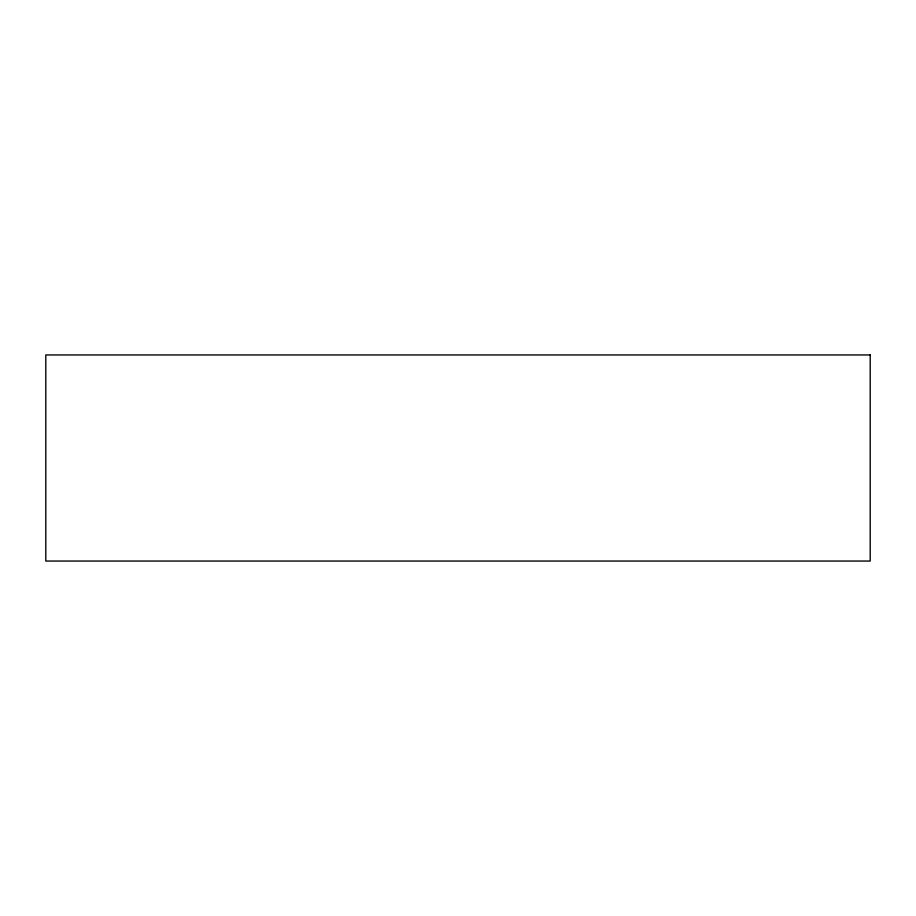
<?xml version="1.0" encoding="UTF-8"?>
<svg xmlns="http://www.w3.org/2000/svg" width="916" height="916" viewBox="0 0 916 916"><rect width="100%" height="100%" fill="white"/><g stroke="black" fill="none" stroke-linecap="round" stroke-linejoin="round"><path stroke-width="1.37" d="M870.2 354.95L45.8 354.95L45.8 561.05L870.2 561.05L870.2 354.95"/></g></svg>
